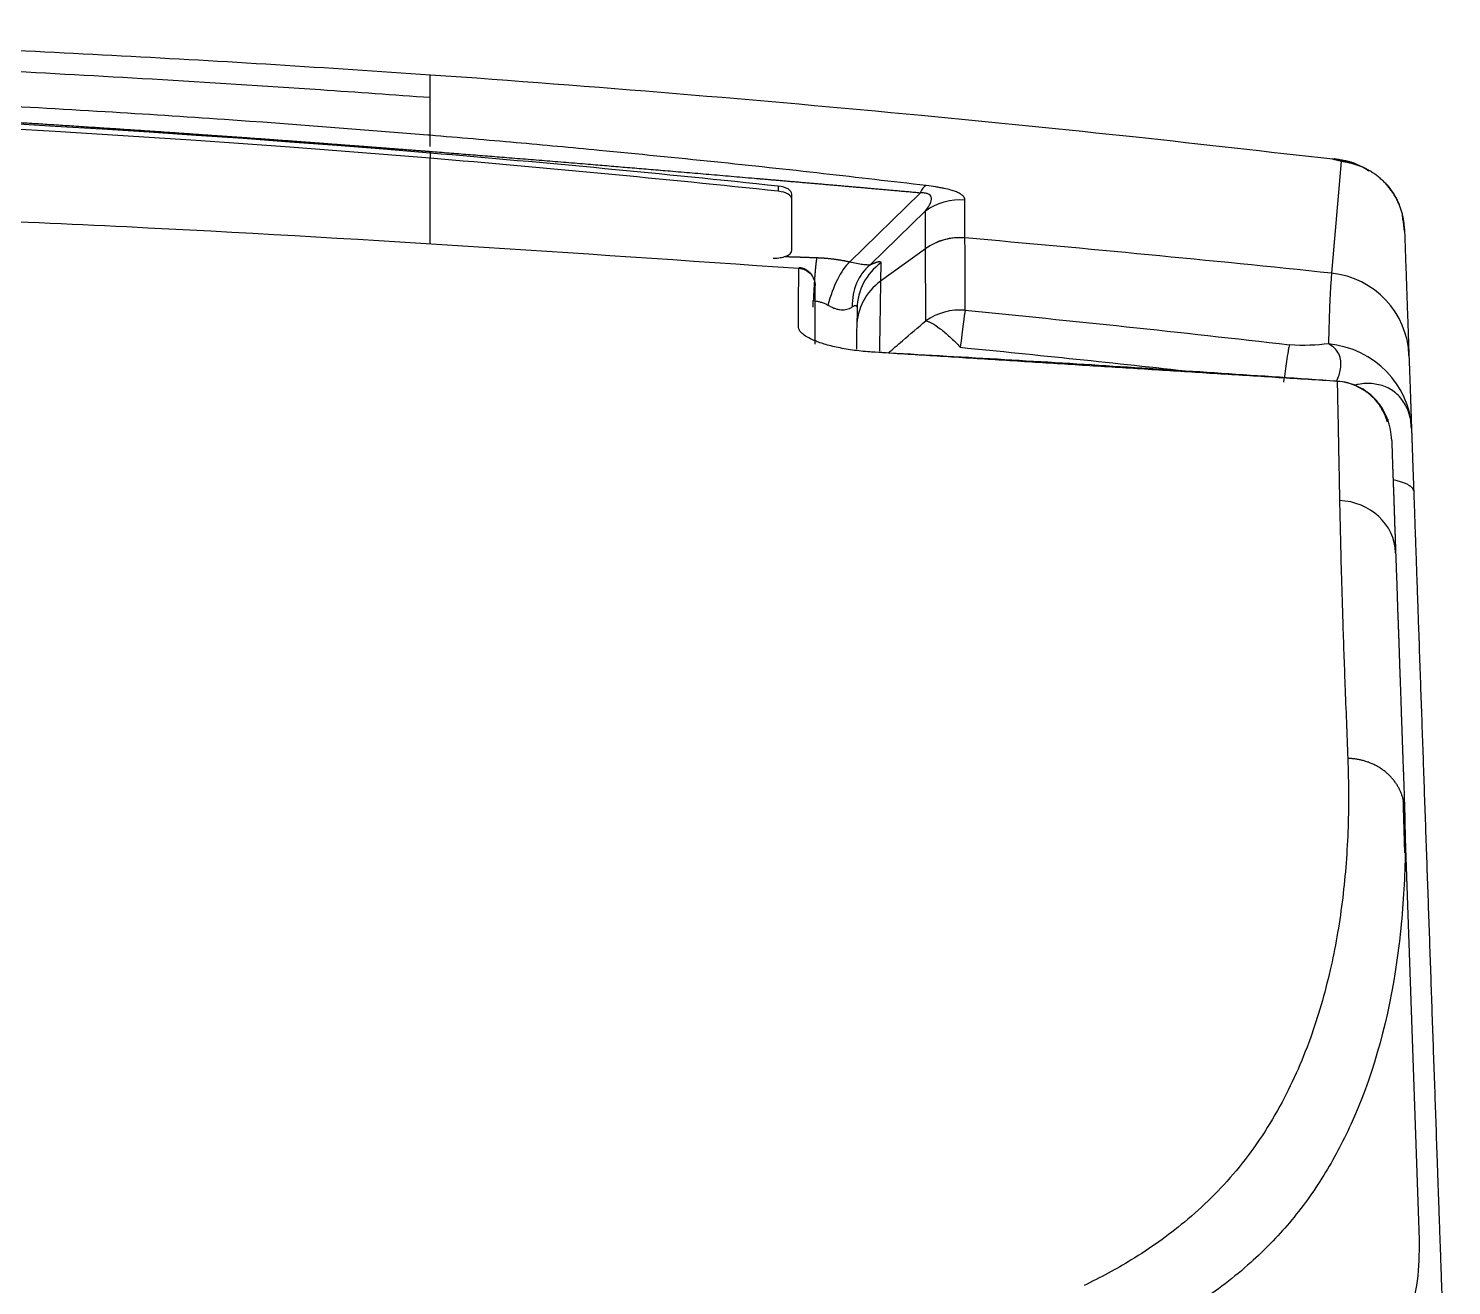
# Model space of a CAD drawing. Header units: millimetres. Extents: x 22 to 2359, y 6 to 1660.
# Drawn here: x 1307.7 to 1429.7, y 580.3 to 688.1 of the extents above; entities that cross this region are included whole.
import ezdxf

# ---------------------------------------------------------------- set-up
doc = ezdxf.new("R2010")
doc.units = ezdxf.units.MM
doc.layers.get('0').update_dxf_attribs({"linetype": 'CONTINUOUS'})

msp = doc.modelspace()

# ---------------------------------------------------------------- linework, layer by layer
for p, q in [((1342.13, 677.57), (1342.13, 677.45)), ((1342.13, 677.57), (1342.13, 677.45)), ((1342.13, 677.45), (1342.13, 677.01)), ((1342.13, 677.45), (1342.13, 677.01)), ((1342.13, 669.71), (1342.13, 677.01)), ((1342.13, 669.71), (1342.13, 677.01)), ((1420.22, 676.73), (1419.4, 667.15)), ((1419.52, 676.92), (1419.6, 676.96)), ((1371.96, 674.62), (1371.96, 674.18)), ((1373.13, 669.13), (1373.13, 673.94)), ((1384.13, 674.03), (1378.09, 668.13)), ((1379.84, 667.87), (1384.59, 672.51)), ((1387.97, 670.18), (1387.97, 670.19)), ((1384.59, 669.25), (1380.74, 666.46)), ((1373.73, 667.58), (1373.76, 667.57)), ((1380.77, 668.04), (1380.74, 666.46)), ((1378.72, 664.13), (1378.69, 662.54)), ((1423.2, 656.29), (1423.17, 656.27)), ((1426.95, 584.26), (1425.66, 621.17))]:
    msp.add_line(p, q)
for centre, radius, start, end in [((1419.26, 670.53), 6.4, 73.6195, 77.6259), ((1228.13, -1155.94), 1833.1, 84.01066, 84.99754)]:
    msp.add_arc(centre, radius, start, end)
for centre, major_axis, ratio, start_param, end_param in [((1228.13, 381.92), (-645.3, 0), 0.465292, 4.534795, 4.937172), ((1228.13, 381.48), (-645.3, 0), 0.465292, 4.534795, 4.937172), ((1228.13, 381.92), (-645.3, 0), 0.465292, 4.487605, 4.534795), ((1228.13, 381.48), (-645.3, 0), 0.465292, 4.487605, 4.534795), ((1385.68, 668.87), (0.95, -5.82), 0.283716, 3.197083, 3.576426), ((1371.63, 673.94), (-1.5, 0), 0.465292, 3.141593, 4.487605), ((1371.63, 673.5), (-1.5, 0), 0.465292, 3.141593, 4.487605), ((1387.54, 665.25), (-5, 0), 0.99179, 4.625793, 5.344119), ((1387.54, 665.24), (-5, -0.03), 0.991781, 4.620533, 5.338862), ((1371.63, 669.13), (-1.5, 0), 0.465292, 2.249388, 3.141593), ((1378.09, 663.7), (1.13, 4.87), 0.395487, 0.531228, 1.517293), ((1382.79, 663.87), (-2.18, 4.5), 0.870771, 0.211371, 1.089976), ((1383.72, 664.04), (5, -0.09), 0.991581, 2.219837, 3.141593), ((1383.69, 662.46), (5, -0.09), 0.991581, 2.219837, 3.141593), ((1418.64, 659.87), (7.37, -0.68), 0.989339, 0.125264, 1.558058), ((1387.57, 659.21), (-5, -0.03), 0.957229, 4.623385, 5.339007), ((1387.57, 659.21), (0.49, 4.98), 0.032523, 0.292492, 1.249503), ((1418.34, 653.59), (-7.91, 0.2), 0.952502, 3.199259, 4.636583), ((1419.89, 643), (5, 0.17), 0.929702, 0, 1.500984)]:
    msp.add_ellipse(centre, major_axis=major_axis, ratio=ratio, start_param=start_param, end_param=end_param)
for points, degree, knots in [([(1342.13, 684.15), (1337.71, 684.44), (1328.89, 685.04), (1315.69, 685.79), (1294.89, 686.83), (1266.63, 687.8), (1232.06, 688.24), (1204.29, 688.01), (1183.32, 687.54), (1155.25, 686.63), (1118.14, 684.66), (1080.06, 681.51), (1054.1, 678.9), (1042.37, 677.56), (1036.76, 676.92)], 3, [0, 0, 0, 0, 0.04348, 0.086695, 0.129646, 0.247672, 0.363781, 0.468307, 0.519628, 0.56926, 0.74351, 0.883923, 0.944419, 1, 1, 1, 1]), ([(1342.13, 682.21), (1338.99, 682.43), (1331.04, 683), (1314.24, 684.06), (1290.76, 685.26), (1261.62, 686.22), (1230.66, 686.62), (1199.17, 686.33), (1168.77, 685.4), (1140.68, 684.02), (1113.89, 682.26), (1087.83, 680.13), (1061.8, 677.62), (1044.82, 675.65), (1036.49, 674.68)], 3, [0, 0, 0, 0, 0.030846, 0.078072, 0.164984, 0.260995, 0.363429, 0.468039, 0.56906, 0.661125, 0.743412, 0.832053, 0.917582, 1, 1, 1, 1]), ([(1342.13, 678.98), (1342.06, 678.98), (1336.2, 679.47), (1326.92, 680.18), (1313.88, 681.03), (1304.6, 681.55), (1296.59, 681.95), (1287.95, 682.34), (1276.9, 682.76), (1265.84, 683.08), (1257.15, 683.27), (1249.06, 683.41), (1239.61, 683.51), (1228.76, 683.55), (1217.96, 683.52), (1206.48, 683.4), (1194.06, 683.17), (1180.97, 682.81), (1167.78, 682.33), (1157.02, 681.83), (1148.81, 681.38), (1141.38, 680.95), (1129.21, 680.17), (1114.75, 679.06), (1098.94, 677.64), (1085.36, 676.27), (1076.07, 675.18), (1071.61, 674.67)], 3, [0, 0, 0, 0, 0.000744, 0.065535, 0.103433, 0.145532, 0.168239, 0.191918, 0.240973, 0.290056, 0.313776, 0.336614, 0.379045, 0.417699, 0.456017, 0.497795, 0.543948, 0.592653, 0.641942, 0.689355, 0.711573, 0.732696, 0.771676, 0.846612, 0.89383, 0.94911, 1, 1, 1, 1]), ([(1342.13, 678.98), (1342.13, 680.36), (1342.13, 681.75), (1342.13, 683.47), (1342.13, 683.81), (1342.13, 684.15)], 3, [0, 0, 0, 0, 0.804609, 0.804609, 1, 1, 1, 1]), ([(1419.52, 676.92), (1413.9, 677.56), (1402.15, 678.9), (1376.39, 681.49), (1356.2, 683.17), (1342.14, 684.15), (1342.13, 684.15)], 3, [0, 0, 0, 0, 0.218732, 0.456825, 0.999573, 1, 1, 1, 1]), ([(1342.13, 678.98), (1342.13, 680.36), (1342.13, 681.75), (1342.13, 683.47), (1342.13, 683.81), (1342.13, 684.15)], 3, [0, 0, 0, 0, 0.804609, 0.804609, 1, 1, 1, 1]), ([(1342.13, 677.57), (1341.63, 677.61), (1341.14, 677.65), (1336.94, 677.97), (1332.93, 678.27), (1328.29, 678.62), (1323.81, 678.93), (1318.66, 679.3), (1313.65, 679.62), (1307.87, 680), (1302.34, 680.33), (1298.82, 680.53), (1295.34, 680.72), (1291.63, 680.93), (1288, 681.11), (1285.14, 681.25), (1282.35, 681.38), (1279.48, 681.51), (1276.62, 681.63), (1269.83, 681.91), (1263.35, 682.11), (1260.13, 682.21), (1256.92, 682.3), (1253.8, 682.38), (1250.73, 682.44), (1244.94, 682.57), (1239.22, 682.63), (1236.54, 682.65), (1233.87, 682.67), (1231.27, 682.69), (1226.19, 682.69), (1223.59, 682.68), (1220.95, 682.67), (1218.32, 682.64), (1215.56, 682.62), (1212.8, 682.58), (1209.91, 682.54), (1206.98, 682.48), (1203.94, 682.42), (1200.84, 682.34), (1197.66, 682.27), (1194.47, 682.17), (1188, 681.98), (1181.29, 681.71), (1177.96, 681.57), (1174.62, 681.42), (1171.35, 681.27), (1167.98, 681.11), (1161.65, 680.79), (1155.22, 680.42), (1149.54, 680.09), (1143.57, 679.71), (1138.41, 679.37), (1133.12, 679), (1128.52, 678.68), (1123.75, 678.32), (1119.63, 678.02), (1115.33, 677.68), (1108.24, 677.13), (1100.47, 676.48), (1093.79, 675.93), (1086.3, 675.28), (1082.91, 674.99), (1079.21, 674.66), (1075.88, 674.37), (1072.13, 674.03)], 2, [0, 0, 0, 0.00539, 0.00539, 0.043644, 0.043644, 0.081898, 0.081898, 0.120152, 0.120152, 0.158407, 0.158407, 0.180266, 0.180266, 0.202126, 0.202126, 0.218521, 0.218521, 0.234915, 0.234915, 0.273169, 0.273169, 0.292297, 0.292297, 0.311424, 0.311424, 0.349678, 0.349678, 0.368805, 0.368805, 0.387932, 0.407059, 0.407059, 0.426186, 0.426186, 0.445314, 0.445314, 0.464441, 0.464441, 0.483568, 0.483568, 0.502695, 0.502695, 0.540949, 0.540949, 0.560076, 0.560076, 0.579203, 0.579203, 0.617458, 0.617458, 0.655712, 0.655712, 0.693966, 0.693966, 0.73222, 0.73222, 0.770475, 0.770475, 0.846983, 0.846983, 0.923492, 0.923492, 0.961746, 0.961746, 1, 1, 1]), ([(1384.65, 674.67), (1381.71, 675.01), (1375.69, 675.72), (1366.34, 676.73), (1357.55, 677.6), (1349.42, 678.36), (1344.58, 678.77), (1342.13, 678.98)], 3, [0, 0, 0, 0, 0.209268, 0.430084, 0.662255, 0.828526, 1, 1, 1, 1]), ([(1384.13, 674.03), (1380.36, 674.37), (1377.04, 674.66), (1373.33, 674.98), (1369.96, 675.27), (1362.45, 675.92), (1355.79, 676.47), (1348.68, 677.06), (1342.13, 677.57)], 2, [0, 0, 0, 0.170674, 0.170674, 0.341349, 0.341349, 0.682698, 0.682698, 1, 1, 1]), ([(1419.92, 676.84), (1419.89, 676.85), (1419.83, 676.86), (1419.74, 676.88), (1419.64, 676.9), (1419.56, 676.91), (1419.52, 676.92)], 3, [0, 0, 0, 0, 0.267447, 0.521441, 0.763101, 1, 1, 1, 1]), ([(1422.6, 675.91), (1422.36, 676.08), (1421.96, 676.32), (1421.38, 676.57), (1420.74, 676.78), (1420.25, 676.82), (1419.92, 676.84)], 3, [0, 0, 0, 0, 0.268491, 0.451085, 0.633534, 1, 1, 1, 1]), ([(1419.92, 676.84), (1420.03, 676.84), (1420.25, 676.84), (1420.48, 676.81), (1420.61, 676.79), (1420.64, 676.78)], 3, [0, 0, 0, 0, 0.388415, 0.807137, 1, 1, 1, 1]), ([(1387.97, 673.45), (1387.96, 673.52), (1387.95, 673.62), (1387.84, 673.75), (1387.74, 673.84), (1387.63, 673.93), (1387.46, 674.03), (1387.19, 674.15), (1386.77, 674.29), (1386.3, 674.4), (1385.85, 674.49), (1385.35, 674.57), (1384.93, 674.63), (1384.65, 674.67)], 3, [0, 0, 0, 0, 0.184113, 0.265059, 0.339788, 0.408951, 0.472914, 0.585962, 0.688188, 0.790899, 0.843124, 0.895684, 1, 1, 1, 1]), ([(1425.21, 673.03), (1425, 673.54), (1424.66, 674.14), (1424.22, 674.68), (1424.1, 674.8)], 3, [0, 0, 0, 0, 0.753467, 1, 1, 1, 1]), ([(1384.59, 672.51), (1384.7, 672.66), (1384.88, 672.9), (1385.05, 673.23), (1385.11, 673.47), (1385.08, 673.72), (1384.96, 673.92), (1384.57, 674.03), (1384.32, 674.04), (1384.19, 674.04), (1384.13, 674.03)], 3, [0, 0, 0, 0, 0.267419, 0.429344, 0.581777, 0.699191, 0.869023, 0.934394, 0.966144, 1, 1, 1, 1]), ([(1387.97, 670.19), (1387.97, 670.83), (1387.97, 671.72), (1387.97, 672.81), (1387.97, 673.25), (1387.97, 673.45)], 3, [0, 0, 0, 0, 0.591783, 0.815642, 1, 1, 1, 1]), ([(1082.53, 667.58), (1088.99, 668.06), (1101.91, 669.01), (1121.33, 670.2), (1140.77, 671.21), (1160.22, 672.01), (1179.69, 672.62), (1210.21, 673.26), (1245.69, 673.31), (1284.67, 672.44), (1325.36, 670.9), (1354.54, 668.9), (1373.73, 667.58)], 3, [0, 0, 0, 0, 0.066784, 0.133574, 0.200368, 0.267164, 0.333961, 0.40076, 0.58106, 0.698733, 0.80178, 1, 1, 1, 1]), ([(1387.99, 663.98), (1387.99, 664.1), (1387.99, 664.91), (1387.98, 666.3), (1387.98, 667.94), (1387.98, 669.23), (1387.97, 669.9), (1387.97, 670.18)], 3, [0, 0, 0, 0, 0.041271, 0.287919, 0.534524, 0.781096, 1, 1, 1, 1]), ([(1372.57, 668.58), (1372.44, 668.53), (1372.29, 668.49), (1371.97, 668.43), (1371.8, 668.42), (1371.6, 668.41), (1371.56, 668.41), (1371.52, 668.42)], 3, [0, 0, 0, 0, 0.44904, 0.44904, 0.898027, 0.898027, 1, 1, 1, 1]), ([(1372.57, 668.58), (1373.37, 668.56), (1373.92, 668.54), (1374.25, 668.53), (1375.26, 668.49)], 2, [0, 0, 0, 0.5, 0.5, 1, 1, 1]), ([(1384.62, 663.07), (1384.62, 663.63), (1384.61, 664.73), (1384.6, 666.15), (1384.6, 667.38), (1384.59, 668.43), (1384.59, 668.97), (1384.59, 669.24)], 3, [0, 0, 0, 0, 0.201057, 0.401587, 0.601583, 0.801062, 1, 1, 1, 1]), ([(1373.71, 662.51), (1373.71, 662.65), (1373.71, 662.94), (1373.71, 663.49), (1373.7, 664.41), (1373.71, 665.56), (1373.72, 666.73), (1373.73, 667.3), (1373.73, 667.58)], 3, [0, 0, 0, 0, 0.06259, 0.125166, 0.250263, 0.500269, 0.750137, 1, 1, 1, 1]), ([(1373.73, 667.58), (1374.07, 667.56), (1374.46, 667.4), (1374.99, 666.83), (1375.13, 666.43), (1375.13, 666.1)], 3, [0, 0, 0, 0, 0.5, 0.5, 1, 1, 1, 1]), ([(1375.26, 668.49), (1375.96, 668.47), (1376.65, 668.38), (1377.39, 668.29), (1378.09, 668.13)], 2, [0, 0, 0, 0.5, 0.5, 1, 1, 1]), ([(1378.09, 668.13), (1378.29, 668.08), (1378.71, 667.99), (1379.22, 667.91), (1379.64, 667.88), (1379.77, 667.88), (1379.84, 667.87)], 3, [0, 0, 0, 0, 0.219093, 0.447523, 0.699964, 1, 1, 1, 1]), ([(1380.74, 666.46), (1380.73, 666.17), (1380.72, 665.59), (1380.7, 664.44), (1380.68, 663.08), (1380.66, 661.74), (1380.64, 660.81), (1380.64, 660.47)], 3, [0, 0, 0, 0, 0.218221, 0.437196, 0.656894, 0.877334, 1, 1, 1, 1]), ([(1419.4, 667.15), (1419.38, 666.97), (1419.34, 666.41), (1419.27, 665.28), (1419.2, 663.63), (1419.16, 662.16), (1419.14, 661.27), (1419.13, 661.09)], 3, [0, 0, 0, 0, 0.148003, 0.411224, 0.674338, 0.93743, 1, 1, 1, 1]), ([(1374.97, 664.8), (1375.06, 664.79), (1375.25, 664.77), (1375.53, 664.71), (1375.82, 664.61), (1376.05, 664.51), (1376.18, 664.43), (1376.22, 664.41)], 3, [0, 0, 0, 0, 0.210255, 0.428038, 0.65574, 0.894567, 1, 1, 1, 1]), ([(1376.22, 664.41), (1376.26, 664.39), (1376.41, 664.31), (1376.65, 664.19), (1376.94, 664.09), (1377.22, 664.03), (1377.49, 664.01), (1377.74, 664.03), (1377.97, 664.09), (1378.16, 664.17), (1378.27, 664.24), (1378.31, 664.27)], 3, [0, 0, 0, 0, 0.045851, 0.163947, 0.28137, 0.399474, 0.51887, 0.640787, 0.767274, 0.900252, 1, 1, 1, 1]), ([(1378.31, 664.27), (1378.33, 664.28), (1378.38, 664.32), (1378.47, 664.37), (1378.56, 664.4), (1378.63, 664.39), (1378.68, 664.35), (1378.71, 664.26), (1378.72, 664.18), (1378.72, 664.13), (1378.72, 664.13)], 3, [0, 0, 0, 0, 0.054662, 0.203895, 0.352692, 0.503826, 0.660322, 0.823558, 0.994584, 1, 1, 1, 1]), ([(1387.99, 663.98), (1392.6, 663.52), (1401.87, 662.59), (1411.13, 661.55), (1415.78, 661.02)], 3, [0, 0, 0, 0, 0.497529, 1, 1, 1, 1]), ([(1380.21, 660.38), (1379.95, 660.39), (1379.44, 660.43), (1378.68, 660.51), (1377.95, 660.61), (1377.04, 660.78), (1376.03, 661.02), (1375.08, 661.35), (1374.41, 661.67), (1373.99, 661.98), (1373.75, 662.26), (1373.72, 662.43), (1373.71, 662.51)], 3, [0, 0, 0, 0, 0.073739, 0.147652, 0.221143, 0.294175, 0.436279, 0.570425, 0.693954, 0.804828, 0.904856, 1, 1, 1, 1]), ([(1381.38, 660.3), (1381.79, 660.65), (1382.87, 661.58), (1383.95, 662.5), (1384.62, 663.07)], 3, [0, 0, 0, 0, 0.379387, 1, 1, 1, 1]), ([(1384.62, 663.07), (1384.7, 663.05), (1384.85, 663.02), (1385.24, 662.82), (1385.71, 662.51), (1386.25, 662.07), (1386.67, 661.69), (1387.12, 661.27), (1387.42, 660.96), (1387.57, 660.8)], 3, [0, 0, 0, 0, 0.135245, 0.25014, 0.49971, 0.624782, 0.749855, 0.874927, 1, 1, 1, 1]), ([(1419.88, 657.89), (1413.27, 658.34), (1400.05, 659.24), (1386.82, 660), (1380.21, 660.38)], 3, [0, 0, 0, 0, 0.500003, 1, 1, 1, 1]), ([(1415.78, 661.02), (1415.77, 660.95), (1415.73, 660.8), (1415.65, 660.36), (1415.54, 659.69), (1415.41, 658.77), (1415.33, 658.14), (1415.29, 657.82)], 3, [0, 0, 0, 0, 0.143013, 0.286024, 0.571381, 0.78569, 1, 1, 1, 1]), ([(1419.83, 657.89), (1420, 658.24), (1420.28, 659.11), (1420.14, 660.3), (1419.52, 660.89), (1419.13, 661.09)], 3, [0, 0, 0, 0, 0.260321, 0.630161, 1, 1, 1, 1]), ([(1423.19, 656.25), (1422.98, 656.49), (1422.51, 656.91), (1421.7, 657.42), (1420.8, 657.76), (1420.18, 657.86), (1419.86, 657.88)], 3, [0, 0, 0, 0, 0.248835, 0.498409, 0.748842, 1, 1, 1, 1]), ([(1423.2, 656.29), (1422.97, 656.52), (1422.52, 656.96), (1421.69, 657.44), (1420.81, 657.78), (1420.19, 657.86), (1419.88, 657.89)], 3, [0, 0, 0, 0, 0.259891, 0.502469, 0.755029, 1, 1, 1, 1]), ([(1419.88, 657.89), (1419.89, 657.27), (1419.92, 656.05), (1419.96, 654.02), (1420, 651.94), (1420.04, 649.83), (1420.07, 648.36), (1420.08, 647.65)], 3, [0, 0, 0, 0, 0.219472, 0.429207, 0.629208, 0.819475, 1, 1, 1, 1]), ([(1426.25, 653.83), (1426.23, 654.07), (1426.2, 654.55), (1426, 655.36), (1425.63, 656.08), (1425.12, 656.7), (1424.52, 657.2), (1423.62, 657.61), (1422.57, 657.73), (1421.79, 657.65), (1421.45, 657.57), (1421.34, 657.54)], 3, [0, 0, 0, 0, 0.087342, 0.174381, 0.348428, 0.435136, 0.521828, 0.695467, 0.869192, 0.955782, 1, 1, 1, 1]), ([(1424.2, 654.64), (1424.07, 654.95), (1423.82, 655.55), (1423.4, 656.05), (1423.2, 656.29)], 3, [0, 0, 0, 0, 0.520403, 1, 1, 1, 1]), ([(1424.56, 652.82), (1424.53, 653.13), (1424.49, 653.59), (1424.35, 654.2), (1424.25, 654.49), (1424.2, 654.64)], 3, [0, 0, 0, 0, 0.498011, 0.748451, 1, 1, 1, 1]), ([(1424.56, 652.82), (1424.59, 651.77), (1424.63, 650.57), (1424.67, 649.45), (1424.72, 648.18), (1424.76, 647), (1424.8, 645.7), (1424.85, 644.5), (1424.89, 643.18)], 2, [0, 0, 0, 0.25, 0.25, 0.5, 0.5, 0.75, 0.75, 1, 1, 1]), ([(1426.25, 653.83), (1426.26, 653.57), (1426.27, 653.32), (1426.28, 653.04), (1426.29, 652.77), (1426.31, 652.17), (1426.33, 651.55), (1426.35, 650.86), (1426.38, 650.13), (1426.41, 649.33), (1426.44, 648.48)], 2, [0, 0, 0, 0.125, 0.125, 0.25, 0.25, 0.5, 0.5, 0.75, 0.75, 1, 1, 1]), ([(1426.44, 648.48), (1426.84, 637.02), (1427.65, 613.88), (1428.46, 590.59), (1428.87, 578.9), (1429.27, 567.22), (1429.68, 555.51)], 2, [0, 0, 0, 0.25, 0.5, 0.75, 0.75, 1, 1, 1]), ([(1420.08, 647.65), (1420.1, 646.6), (1420.15, 644.45), (1420.24, 640.97), (1420.37, 636.75), (1420.55, 631.56), (1420.71, 627.63), (1420.79, 625.54)], 3, [0, 0, 0, 0, 0.154813, 0.316735, 0.485715, 0.725507, 1, 1, 1, 1]), ([(1424.89, 643.18), (1424.93, 642.04), (1424.98, 640.78), (1425.02, 639.58), (1425.06, 638.25), (1425.11, 637), (1425.16, 635.62), (1425.2, 634.33), (1425.25, 632.88), (1425.3, 631.58), (1425.35, 630.05), (1425.39, 628.82), (1425.45, 627.14), (1425.47, 626.57), (1425.5, 625.67), (1425.55, 624.4), (1425.56, 624.18), (1425.62, 622.39), (1425.66, 621.17)], 2, [0, 0, 0, 0.125, 0.125, 0.25, 0.25, 0.375, 0.375, 0.5, 0.5, 0.625, 0.625, 0.75, 0.75, 0.8125, 0.8125, 0.875, 0.875, 1, 1, 1]), ([(1420.79, 625.54), (1420.87, 623.41), (1420.88, 619.17), (1420.38, 613.07), (1419.33, 607.13), (1417.61, 601.22), (1415, 595.38), (1411.42, 590.11), (1407.1, 585.83), (1402.64, 582.67), (1399.59, 581.02), (1398.18, 580.34)], 3, [0, 0, 0, 0, 0.095696, 0.192508, 0.293185, 0.403627, 0.527495, 0.664291, 0.794817, 0.909584, 1, 1, 1, 1]), ([(1425.66, 621.17), (1425.69, 619.85), (1425.74, 617.4), (1425.55, 612.65), (1424.65, 604.33), (1422.3, 596.27), (1418.76, 589.64), (1415.91, 585.68), (1412.33, 582.03), (1407.99, 578.67), (1404.35, 576.76), (1402.48, 575.78)], 3, [0, 0, 0, 0, 0.059675, 0.110237, 0.218691, 0.463436, 0.560161, 0.662619, 0.761112, 0.87817, 1, 1, 1, 1]), ([(1403.55, 559.72), (1404.59, 560.08), (1406.66, 560.8), (1409.5, 561.99), (1412.12, 563.24), (1414.53, 564.57), (1416.73, 565.98), (1419.4, 567.98), (1422.23, 570.71), (1424.59, 574.07), (1426.06, 577.44), (1426.89, 580.71), (1426.93, 583.07), (1426.95, 584.26)], 3, [0, 0, 0, 0, 0.067868, 0.135518, 0.202953, 0.270179, 0.337197, 0.404015, 0.54101, 0.677715, 0.784908, 0.892331, 1, 1, 1, 1])]:
    msp.add_open_spline(points, degree=degree, knots=knots)
for points, degree in [([(1342.13, 678.03), (1342.13, 678.5), (1342.13, 678.82), (1342.13, 678.98)], 3), ([(1342.13, 678.13), (1342.13, 678.55), (1342.13, 678.83), (1342.13, 678.98)], 3), ([(1420.62, 676.78), (1419.6, 676.96)], 1), ([(1419.92, 676.84), (1420.08, 676.8), (1420.22, 676.76), (1420.22, 676.73)], 3), ([(1384.59, 672.51), (1385.53, 673.2), (1386.81, 673.55), (1387.97, 673.45)], 3), ([(1384.59, 669.25), (1384.59, 672.51)], 1), ([(1425.51, 671.8), (1425.48, 672.19)], 1), ([(1425.66, 670.75), (1425.63, 671.1), (1425.59, 671.46), (1425.51, 671.81)], 3), ([(1425.65, 670.96), (1426.03, 660.11)], 1), ([(1384.59, 669.24), (1384.59, 669.24), (1384.59, 669.25), (1384.59, 669.25)], 3), ([(1374.73, 667.15), (1374.31, 667.58), (1373.72, 667.63)], 2), ([(1379.84, 667.87), (1380.06, 667.98), (1380.4, 668.11), (1380.64, 668.16), (1380.77, 668.12), (1380.77, 668.04)], 2), ([(1375.13, 661.06), (1375.13, 663.36), (1375.13, 665.06), (1375.13, 666.1)], 3), ([(1374.96, 664.23), (1374.97, 664.42), (1374.97, 664.61), (1374.97, 664.8)], 3), ([(1378.69, 662.54), (1378.68, 662.04), (1378.67, 661.41), (1378.66, 660.64)], 3), ([(1419.88, 657.88), (1379.97, 660.39)], 1), ([(1387.57, 660.8), (1394.22, 660.14), (1400.86, 659.45), (1407.49, 658.71)], 3), ([(1419.13, 661.09), (1418.14, 661), (1417.02, 660.88), (1415.78, 661.02)], 3), ([(1426.03, 660.11), (1426.07, 659.1), (1426.18, 655.95), (1426.25, 653.83)], 2), ([(1424.19, 654.39), (1423.87, 655.42), (1423.16, 656.27)], 2), ([(1425.68, 617.44), (1425.55, 621.9)], 1)]:
    msp.add_open_spline(points, degree=degree)
for points, weights in [([(1425.65, 670.96), (1425.54, 674.1), (1423.38, 676.4), (1420.22, 676.73)], [1.14015290707, 0.953282379667, 0.953282364311, 1.140152861]), ([(1375.26, 668.49), (1375.14, 667.74), (1375.04, 666.41), (1374.97, 664.8)], [1.05188172711, 0.979083216594, 0.982895828556, 1.063319563]), ([(1424.2, 654.64), (1424.25, 654.58), (1424.24, 654.5), (1424.19, 654.4)], [1.22286173559, 1.1427171944, 1.08418856946, 1.04727586077]), ([(1426.44, 648.48), (1426.42, 648.84), (1425.83, 649.18), (1424.69, 649.44)], [1.16812320381, 1.04599142022, 0.990400894286, 1.001351626]), ([(1425.66, 621.17), (1425.57, 623.71), (1423.59, 625.49), (1420.79, 625.54)], [1.15812581562, 0.947291661212, 0.947291394795, 1.15812501637])]:
    msp.add_rational_spline(points, weights, degree=3)

doc.saveas('drawing.dxf')
